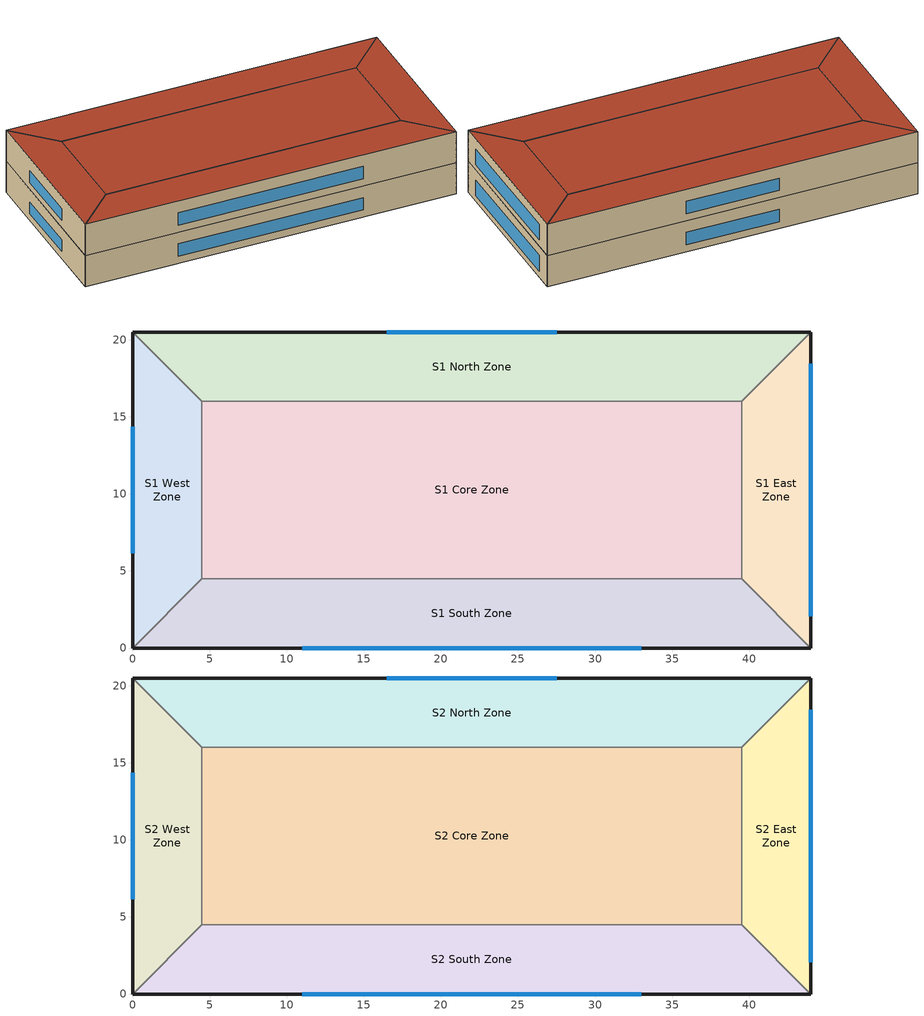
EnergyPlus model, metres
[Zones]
S1 South Zone
 floor ground (Ground Floor): 4.5,4.5 39.5,4.5 44,0 0,0 z0
 wall outside (Ext Wall): 0,0 44,0 z0:4
 wall to S1 East Zone (Interior Partition): 44,0 39.5,4.5 z0:4
 wall to S1 Core Zone (Interior Partition): 39.5,4.5 4.5,4.5 z0:4
 wall to S1 West Zone (Interior Partition): 4.5,4.5 0,0 z0:4
 window (Window): 11,0 33,0 z0.9:2.5
S1 East Zone
 floor ground (Ground Floor): 39.5,4.5 39.5,16 44,20.5 44,0 z0
 wall outside (Ext Wall): 44,0 44,20.5 z0:4
 wall to S1 North Zone (Interior Partition): 44,20.5 39.5,16 z0:4
 wall to S1 Core Zone (Interior Partition): 39.5,16 39.5,4.5 z0:4
 window (Window): 44,2.05 44,18.45 z0.8:2.8
S1 North Zone
 floor ground (Ground Floor): 39.5,16 4.5,16 0,20.5 44,20.5 z0
 wall outside (Ext Wall): 44,20.5 0,20.5 z0:4
 wall to S1 West Zone (Interior Partition): 0,20.5 4.5,16 z0:4
 wall to S1 Core Zone (Interior Partition): 4.5,16 39.5,16 z0:4
 window (Window): 27.5,20.5 16.5,20.5 z0.9:2.5
S1 West Zone
 floor ground (Ground Floor): 4.5,16 4.5,4.5 0,0 0,20.5 z0
 wall outside (Ext Wall): 0,20.5 0,0 z0:4
 wall to S1 Core Zone (Interior Partition): 4.5,4.5 4.5,16 z0:4
 window (Window): 0,14.35 0,6.15 z0.9:2.4
S1 Core Zone
 floor ground (Ground Floor): 4.5,16 39.5,16 39.5,4.5 4.5,4.5 z0
S2 South Zone
 floor to S1 South Zone (Interior Floor): 4.5,4.5 39.5,4.5 44,0 0,0 z4
 wall outside (Ext Wall): 0,0 44,0 z4:8
 wall to S2 East Zone (Interior Partition): 44,0 39.5,4.5 z4:8
 wall to S2 Core Zone (Interior Partition): 39.5,4.5 4.5,4.5 z4:8
 wall to S2 West Zone (Interior Partition): 4.5,4.5 0,0 z4:8
 window (Window): 11,0 33,0 z4.9:6.5
 roof outside (Roof): 0,0 44,0 39.5,4.5 4.5,4.5 z8
S2 East Zone
 floor to S1 East Zone (Interior Floor): 39.5,4.5 39.5,16 44,20.5 44,0 z4
 wall outside (Ext Wall): 44,0 44,20.5 z4:8
 wall to S2 North Zone (Interior Partition): 44,20.5 39.5,16 z4:8
 wall to S2 Core Zone (Interior Partition): 39.5,16 39.5,4.5 z4:8
 window (Window): 44,2.05 44,18.45 z4.8:6.8
 roof outside (Roof): 44,0 44,20.5 39.5,16 39.5,4.5 z8
S2 North Zone
 floor to S1 North Zone (Interior Floor): 39.5,16 4.5,16 0,20.5 44,20.5 z4
 wall outside (Ext Wall): 44,20.5 0,20.5 z4:8
 wall to S2 West Zone (Interior Partition): 0,20.5 4.5,16 z4:8
 wall to S2 Core Zone (Interior Partition): 4.5,16 39.5,16 z4:8
 window (Window): 27.5,20.5 16.5,20.5 z4.9:6.5
 roof outside (Roof): 44,20.5 0,20.5 4.5,16 39.5,16 z8
S2 West Zone
 floor to S1 West Zone (Interior Floor): 4.5,16 4.5,4.5 0,0 0,20.5 z4
 wall outside (Ext Wall): 0,20.5 0,0 z4:8
 wall to S2 Core Zone (Interior Partition): 4.5,4.5 4.5,16 z4:8
 window (Window): 0,14.35 0,6.15 z4.9:6.4
 roof outside (Roof): 0,20.5 0,0 4.5,4.5 4.5,16 z8
S2 Core Zone
 floor to S1 Core Zone (Interior Floor): 4.5,16 39.5,16 39.5,4.5 4.5,4.5 z4
 roof outside (Roof): 4.5,4.5 39.5,4.5 39.5,16 4.5,16 z8
[Building]
T2-test-03 Office: 15, City, 0.04, 0.4, FullExterior, 25, 6
[Material]
Metal Siding: Smooth, 0.0015, 44.96, 7689, 418, 0.9, 0.2, 0.2
Wall Insulation: MediumRough, 0.04969, 0.045, 265, 836.8, 0.9, 0.7, 0.7
Gypsum Board 12.7mm: Smooth, 0.0127, 0.16, 784.9, 830, 0.9, 0.4, 0.4
Roof Membrane: VeryRough, 0.0095, 0.16, 1121.29, 1460, 0.9, 0.7, 0.7
Roof Insulation: MediumRough, 0.12647, 0.049, 265, 836.8, 0.9, 0.7, 0.7
Metal Decking: MediumSmooth, 0.0015, 45.006, 7680, 418.4, 0.9, 0.7, 0.3
Heavyweight Concrete 100mm: MediumRough, 0.1, 1.311, 2240, 836.8, 0.9, 0.7, 0.7
Carpet 12.7mm: VeryRough, 0.0127, 0.06, 288, 1380, 0.9, 0.7, 0.8
[WindowMaterial:SimpleGlazingSystem]
Glazing Simple: 2.3, 0.52, 0.75
[Construction]
Ext Wall: Metal Siding, Wall Insulation, Gypsum Board 12.7mm
Roof: Roof Membrane, Roof Insulation, Metal Decking
Ground Floor; Interior Floor: Heavyweight Concrete 100mm, Carpet 12.7mm
Interior Partition: Gypsum Board 12.7mm, Gypsum Board 12.7mm
Window: Glazing Simple
[Zone]
S1 South Zone; S1 East Zone; S1 North Zone; S1 West Zone; S1 Core Zone; S2 South Zone; S2 East Zone; S2 North Zone; S2 West Zone; S2 Core Zone: 0, 0, 0, 0, 1, 1, autocalculate, autocalculate
[HVACTemplate:Thermostat]
Office Thermostat: Heating Setpoint Sch, , Cooling Setpoint Sch
[HVACTemplate:Zone:IdealLoadsAirSystem]
S1 South Zone; S1 East Zone; S1 North Zone; S1 West Zone; S1 Core Zone; S2 South Zone; S2 East Zone; S2 North Zone; S2 West Zone; S2 Core Zone: Office Thermostat
[Schedule:Compact]
Heating Setpoint Sch: Temperature, Through: 12/31, For: Weekdays, Until: 08:00, 15, Until: 18:00, 20.5, Until: 24:00, 15, For: AllOtherDays, Until: 24:00, 15
Cooling Setpoint Sch: Temperature, Through: 12/31, For: Weekdays, Until: 08:00, 28, Until: 18:00, 24.5, Until: 24:00, 28, For: AllOtherDays, Until: 24:00, 28
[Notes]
---------------- S1 South Zone ----------------
---------------- S1 East Zone ----------------
